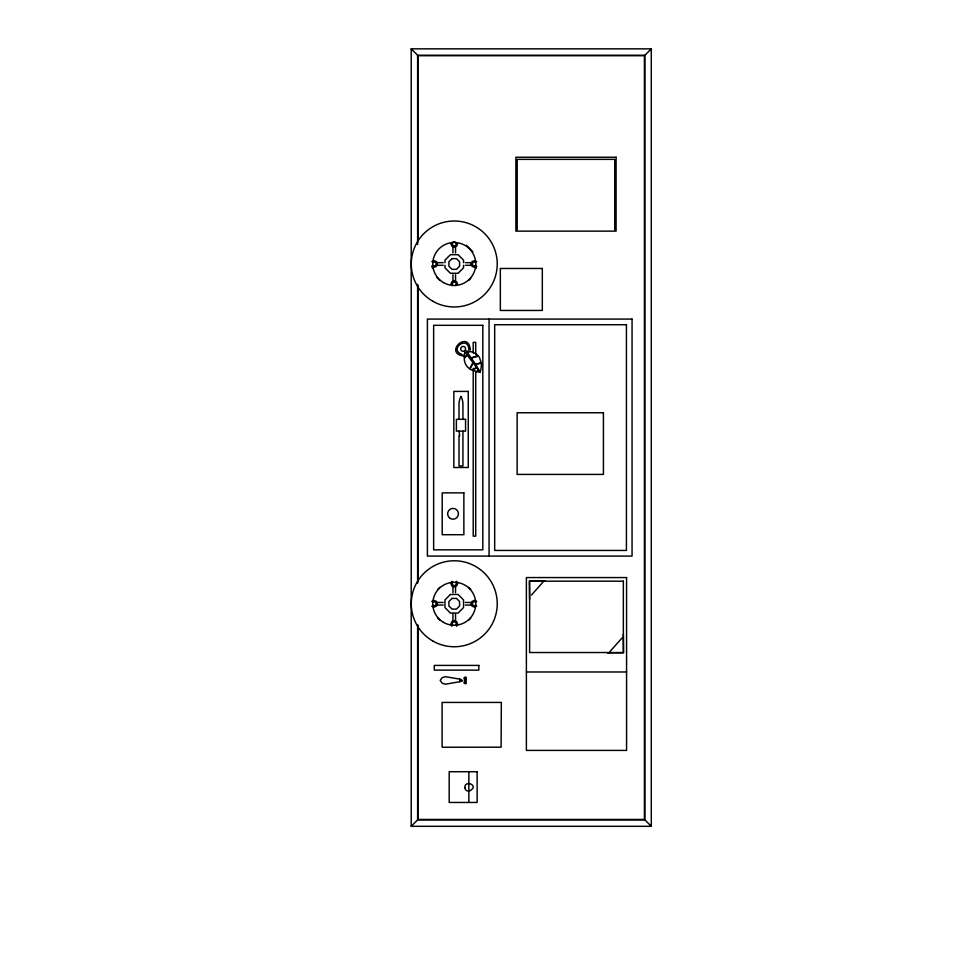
<?xml version="1.0" encoding="UTF-8"?>
<svg xmlns="http://www.w3.org/2000/svg" width="977" height="977" viewBox="0 0 977 977"><rect width="100%" height="100%" fill="white"/><g stroke="black" fill="none" stroke-linecap="round" stroke-linejoin="round"><path stroke-width="1.47" d="M464.368 682.178C464.466 688.052 464.478 672.811 464.368 678.685M459.776 679.137L459.776 681.726L445.524 684.181L442.215 683.241L440.2 680.432L442.215 677.623L445.524 676.682L459.776 679.137L459.776 681.726M468.862 349.815C468.557 334.549 447.845 349.326 462.17 354.578M470.279 350.047C468.752 329.029 442.972 353.063 463.831 356.055M442.092 746.807L442.092 702.426L501.323 702.426L501.103 747.185L442.532 747.246M457.578 243.847L456.601 246.204L454.244 247.181L451.899 246.204L450.922 243.847M450.922 284.124L451.899 281.767L454.244 280.79L456.601 281.767L457.578 284.124M455.734 285.602L456.344 284.124L455.734 282.646L454.244 282.035L452.766 282.646L452.156 284.124L452.766 285.602M451.899 581.266L450.922 583.623L451.899 585.98L454.244 586.957L456.601 585.98L457.578 583.623L456.601 581.266M452.766 582.145L452.156 583.623L452.766 585.101L454.244 585.712L455.734 585.101L456.344 583.623L455.734 582.145M455.734 625.378L456.344 623.9L455.734 622.422L454.244 621.799L452.766 622.422L452.156 623.9L452.766 625.378M456.601 626.257L457.578 623.9L456.601 621.543L454.244 620.566L451.899 621.543L450.922 623.9L451.899 626.257M531.488 595.017L544.067 580.863M608.891 652.783L607.609 652.819L623.582 652.819L623.35 634.232M529.607 599.475L529.375 580.9L545.337 580.9L543.871 581.156M610.051 651.415L622.031 638.005M651.28 826.31L644.869 819.898L644.869 55.262L651.28 48.85L411.207 48.85L411.207 826.31L651.28 826.31L651.28 48.85M468.606 280.472L470.743 278.347M437.757 589.4L439.894 587.262M468.606 620.248L470.743 618.123M411.207 826.31L417.619 819.898L644.869 819.898M431.761 261.628L434.118 260.651L436.475 261.628L437.44 263.985L436.475 266.342L434.118 267.319L431.761 266.342M432.628 262.508L434.118 261.897L435.595 262.508L436.206 263.985L435.595 265.463L434.118 266.074L432.628 265.463M475.872 265.463L474.382 266.074L472.905 265.463L472.294 263.985L472.905 262.508L474.382 261.897L475.872 262.508M476.739 266.342L474.382 267.319L472.025 266.342L471.048 263.985L472.025 261.628L474.382 260.651L476.739 261.628M431.761 601.405L434.118 600.428L436.475 601.405L437.44 603.762L436.475 606.119L434.118 607.096L431.761 606.119M432.628 602.284L434.118 601.673L435.595 602.284L436.206 603.762L435.595 605.239L434.118 605.85L432.628 605.239M475.872 605.239L474.382 605.85L472.905 605.239L472.294 603.762L472.905 602.284L474.382 601.673L475.872 602.284M476.739 606.119L474.382 607.096L472.025 606.119L471.048 603.762L472.025 601.405L474.382 600.428L476.739 601.405M411.207 48.85L417.619 55.262L644.869 55.262M437.623 262.679L443.204 262.679M465.296 262.679L470.877 262.679M437.623 265.292L443.204 265.292M465.296 265.292L470.877 265.292M437.623 602.455L443.204 602.455M465.296 602.455L470.877 602.455M437.623 605.056L443.204 605.056M465.296 605.056L470.877 605.056M526.383 671.981L626.575 671.981M466.481 245.361L472.868 251.748M436.695 277.285L439.894 280.472M468.606 587.262L470.743 589.4M437.757 618.123L439.894 620.248M614.765 229.729L614.765 159.361L517.199 159.361L517.199 229.729M489.062 319.076L489.062 556.084M476.068 265.488L476.068 268.504M475.714 354.553L475.714 342.341L473.222 342.341L473.222 353.027M475.714 371.333L475.714 536.153L473.222 536.153L473.222 368.28M468.85 771.72L468.85 802.459M463.538 262.703L463.538 260.138L458.091 254.704L450.409 254.704L444.962 260.138L444.962 262.703M463.538 265.268L463.538 267.832L458.091 273.267L450.409 273.267L444.962 267.832L444.962 265.268M462.939 419.341L462.939 404.246A16.731 16.731 0 0 0 460.973 396.381A16.731 16.731 0 0 0 459.007 404.246L459.007 419.341M462.939 431.138L462.939 465.907L459.007 465.907L459.007 435.73L459.678 435.73L459.007 431.138M455.551 247.364L455.551 252.945M455.551 274.732L455.551 280.619M455.551 587.128L455.551 592.709M455.551 614.203L455.551 620.383M452.949 247.364L452.949 252.945M452.949 274.732L452.949 280.619M452.949 587.128L452.949 592.709M452.949 614.203L452.949 620.383M432.432 265.488L432.432 268.504M418.071 241.698L418.071 55.713L644.417 55.713L644.417 819.447L418.071 819.447L418.071 625.854M418.071 285.895L418.071 581.645M417.619 55.262L417.619 244.506M417.619 284.197L417.619 583.342M417.619 624.547L417.619 819.898M464.563 350.853A2.455 2.455 0 0 1 460.729 349.302A2.455 2.455 0 0 1 463.745 346.481A2.455 2.455 0 0 1 465.028 350.413M460.558 680.102C460.582 684.645 460.582 677.024 460.558 680.09M461.877 680.261L461.889 681.079L461.877 680.261M465.675 679.528L465.724 683.937L465.724 676.927L465.675 679.528M464.344 354.688L464.16 357.362L467.214 355.078L464.857 351.854L464.344 354.688M464.905 787.792C465.504 793.275 472.392 791.004 473.356 786.973C472.575 782.565 464.075 782.04 464.905 787.792M452.766 242.369L452.156 243.847L452.766 245.325L454.244 245.935L455.734 245.325L456.344 243.847L455.734 242.369L454.244 241.759L452.766 242.369M478.132 369.758L477.228 371.773L480.147 372.127A63.896 26.904 -35.5 0 0 481.356 363.786L481.27 363.126L475.701 364.445L466.285 350.975L469.204 351.329L467.397 352.538L470.108 351.549L471.854 351.964A63.896 26.904 -35.5 0 1 477.961 355.53L471.219 357.985L478.51 356.226L479.341 357.252L481.185 362.467L475.701 364.445L480.147 372.127L467.214 355.078L464.234 358.608L464.319 359.854A67.584 28.589 -35.5 0 0 468.276 367.731L469.595 368.756L472.917 362.968L470.071 369.123L472.172 370.259L476.287 367.462L473.1 370.613L476.837 371.687L478.132 369.758M452.033 258.636L448.907 261.775L448.907 266.196L452.033 269.334L456.467 269.334L459.593 266.196L459.593 261.775L456.467 258.636L452.033 258.636M450.409 594.468L444.962 599.915L444.962 607.609L450.409 613.043L458.091 613.043L463.538 607.609L463.538 599.915L458.091 594.468L450.409 594.468M452.033 598.413L448.907 601.539L448.907 605.972L452.033 609.111L456.467 609.111L459.593 605.972L459.593 601.539L456.467 598.413L452.033 598.413M616.084 157.248L515.88 157.248L515.88 231.134L616.084 231.134L616.084 157.248M542.32 268.467L500.346 268.467L500.346 310.454L542.32 310.454L542.32 268.467M632.058 319.076L427.401 319.076L427.401 556.084L632.058 556.084L632.058 319.076M626.428 324.718L494.68 324.718L494.68 550.442L626.428 550.442L626.428 324.718M482.821 325.317L433.641 325.317L433.641 549.843L482.821 549.843L482.821 325.317M468.276 391.411L453.841 391.411L453.841 467.495L468.276 467.495L468.276 391.411M603.42 412.758L517.138 412.758L517.138 474.419L603.42 474.419L603.42 412.758M465.565 419.341L456.381 419.341L456.381 431.138L465.565 431.138L465.565 419.341M463.867 492.872L442.19 492.872L442.19 534.712L463.867 534.712L463.867 492.872M626.575 577.566L526.383 577.566L526.383 750.409L626.575 750.409L626.575 577.566M623.35 581.181L529.607 581.181L529.607 652.526L623.35 652.526L623.35 581.156M478.852 665.41L434.276 665.41L434.276 670.124L478.852 670.124L478.852 665.41M477.13 771.72L449.188 771.72L449.188 802.459L477.13 802.459L477.13 771.72M432.762 640.985A42.976 42.976 0 0 0 497.232 603.762A42.976 42.976 0 0 0 432.762 566.538A42.976 42.976 0 0 0 432.762 640.985M443.509 622.373A21.494 21.494 0 0 0 475.738 603.762A21.494 21.494 0 0 0 443.509 585.15A21.494 21.494 0 0 0 443.509 622.373M432.762 301.209A42.976 42.976 0 0 0 497.232 263.985A42.976 42.976 0 0 0 432.762 226.774A42.976 42.976 0 0 0 432.762 301.209M443.509 282.597A21.494 21.494 0 0 0 475.738 263.985A21.494 21.494 0 0 0 443.509 245.374A21.494 21.494 0 0 0 443.509 282.597M450.324 518.482A5.422 5.422 0 0 0 458.457 513.792A5.422 5.422 0 0 0 450.324 509.102A5.422 5.422 0 0 0 450.324 518.482"/></g></svg>
